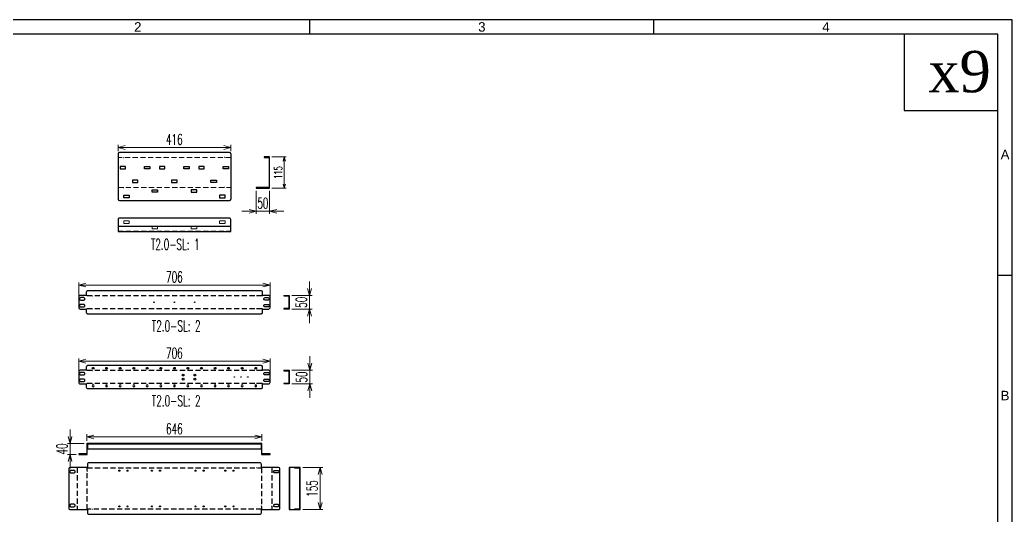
# Model space of a CAD drawing. Header units: millimetres. Extents: x -4798 to 103231, y 23514 to 54248.
# Drawn here: x 18999 to 22660, y 40704 to 42533 of the extents above; entities that cross this region are included whole.
import ezdxf
from ezdxf.enums import TextEntityAlignment as Align

# ---------------------------------------------------------------- set-up
doc = ezdxf.new("R2010")
doc.units = ezdxf.units.MM
doc.header["$LTSCALE"] = 3
doc.linetypes.add('HIDDEN', pattern=[9.525, 6.35, -3.175])
for name, color, linetype in [('@.0.DM. NÉT CHÍNH', 7, 'Continuous'), ('@.DM. NÉT CHÍNH', 7, 'Continuous'), ('@.HIDDEN', 8, 'HIDDEN'), ('@.TEXT', 7, 'Continuous'), ('@.VISIBLE', 7, 'Continuous'), ('dim', 7, 'Continuous')]:
    doc.layers.add(name, color=color, linetype=linetype)
doc.layers.add('@.DM. NÉT ĐỨT', color=8, linetype='HIDDEN', lineweight=9)
doc.styles.add('Ann_w01', font='romans.shx', dxfattribs={"width": 0.6, "bigfont": 'chineset.shx'})
doc.styles.add('Arial', font='arial.ttf')
doc.styles.add('KT18', font='times.ttf')
doc.dimstyles.new('Dim 01_SC15', dxfattribs={"dimscale": 15, "dimtxt": 2, "dimasz": 1, "dimexe": 0.5, "dimexo": 0.5, "dimgap": 0.5, "dimtad": 1, "dimdec": 1, "dimzin": 12, "dimdsep": 46, "dimtxsty": 'Ann_w01', "dimblk": 'OPEN30', "dimcen": 1.5, "dimclrd": 6, "dimclre": 6, "dimclrt": 3, "dimazin": 3, "dimtm": 1e-09, "dimtfac": 1, "dimtdec": 1, "dimtmove": 0, "dimatfit": 3, "dimldrblk": 'OPEN30', "dimfxl": 0, "dimtolj": 1, "dimlwd": 0, "dimlwe": 0, "dimarcsym": 0})
doc.dimstyles.new('Dim 01_SC20', dxfattribs={"dimscale": 20, "dimtxt": 2, "dimasz": 1.3, "dimexe": 0.5, "dimexo": 0.5, "dimgap": 0.5, "dimtad": 1, "dimdec": 1, "dimzin": 12, "dimdsep": 46, "dimtxsty": 'Ann_w01', "dimblk": 'OPEN30', "dimcen": 1.5, "dimclrd": 6, "dimclre": 6, "dimclrt": 3, "dimadec": 1, "dimazin": 3, "dimtm": 1e-09, "dimtfac": 1, "dimtdec": 1, "dimtix": 1, "dimtmove": 0, "dimatfit": 3, "dimldrblk": 'OPEN30', "dimfxl": 0, "dimtolj": 1, "dimlwd": 0, "dimlwe": 0, "dimarcsym": 0})

# ---------------------------------------------------------------- blocks, each defined once
blk = doc.blocks.new('KHUNG BAN VE (Made by Tung)')
at = {"layer": '@.VISIBLE', "color": 8}
for p, q in [((148.5, 207), (148.5, 210)), ((221.25, 207), (221.25, 210)), ((294, 156), (297, 156))]:
    blk.add_line(p, q, dxfattribs=at)
for points in [[(0, 0), (297, 0), (297, 210), (0, 210)], [(3, 3), (294, 3), (294, 207), (3, 207)]]:
    blk.add_lwpolyline(points, close=True, dxfattribs=at)
at = {"layer": '@.TEXT', "color": 1, "style": 'Arial'}
for s, p in [('2', (112.125, 208.5)), ('3', (184.875, 208.5)), ('4', (257.625, 208.5)), ('A', (295.5, 181.5)), ('B', (295.5, 130.5))]:
    blk.add_text(s, height=2, dxfattribs=at).set_placement(p, align=Align.MIDDLE_CENTER)
for tag, height, p in [('DESIGNER_NAME', 2, (38, 15.5)), ('PROJECT_CODE', 2, (258.5, 15.5)), ('SCALE', 2, (289, 15.5)), ('APPROVED_NAME', 2, (38, 10.5)), ('CUSTOMER_NAME', 2, (258.5, 10.5)), ('PAGE', 2, (289, 10.5)), ('DRAWING_NAME', 4, (173, 8)), ('TOTAL', 2, (289, 5.5))]:
    blk.add_attdef(tag, text='', height=height, dxfattribs=at).set_placement(p, align=Align.MIDDLE_CENTER)
blk = doc.blocks.new('_Open30')
at = {"color": 0, "linetype": 'ByBlock', "lineweight": -2}
for p, q in [((-1, 0.27), (0, 0)), ((0, 0), (-1, -0.27)), ((0, 0), (-1, 0))]:
    blk.add_line(p, q, dxfattribs=at)
blk = doc.blocks.new('*D197')
at = {"layer": '@.VISIBLE', "color": 6, "lineweight": 0}
for p, q in [((19927.8, 42026.5), (19981.9, 42026.5)), ((19974.4, 41926.5), (19974.4, 42011.5)), ((19927.8, 41911.5), (19981.9, 41911.5))]:
    blk.add_line(p, q, dxfattribs=at)
at = {"layer": 'Defpoints', "color": 0}
for p in [(19920.3, 42026.5), (19974.4, 42026.5), (19920.3, 41911.5)]:
    blk.add_point(p, dxfattribs=at)
at = {"layer": '@.VISIBLE', "color": 6, "lineweight": 0, "xscale": 15, "yscale": 15, "zscale": 15}
for p, rotation in [((19974.4, 42026.5), 90), ((19974.4, 41911.5), 270)]:
    blk.add_blockref('_Open30', p, dxfattribs=dict(at, rotation=rotation))
at = {"layer": '@.VISIBLE', "color": 3, "insert": (19951.9, 41969), "char_height": 30, "attachment_point": 5, "rotation": 90, "style": 'Ann_w01'}
blk.add_mtext('\\A1;115', dxfattribs=at)
blk = doc.blocks.new('*D262')
at = {"color": 6, "lineweight": 0}
for p, q in [((19870.3, 41901.5), (19870.3, 41815.9)), ((19920.3, 41901.5), (19920.3, 41815.9)), ((19844.3, 41825.9), (19818.3, 41825.9)), ((19870.3, 41825.9), (19920.3, 41825.9)), ((19946.3, 41825.9), (19972.3, 41825.9))]:
    blk.add_line(p, q, dxfattribs=at)
at = {"layer": 'Defpoints', "color": 0}
for p in [(19870.3, 41911.5), (19920.3, 41911.5), (19920.3, 41825.9)]:
    blk.add_point(p, dxfattribs=at)
at = {"color": 6, "lineweight": 0, "xscale": 26, "yscale": 26, "zscale": 26}
blk.add_blockref('_Open30', (19870.3, 41825.9), dxfattribs=at)
at = {"color": 6, "lineweight": 0, "xscale": 26, "yscale": 26, "zscale": 26, "rotation": 180}
blk.add_blockref('_Open30', (19920.3, 41825.9), dxfattribs=at)
at = {"color": 3, "insert": (19895.3, 41855.9), "char_height": 40, "attachment_point": 5, "style": 'Ann_w01'}
blk.add_mtext('\\A1;50', dxfattribs=at)
blk = doc.blocks.new('Oval 20x9')
at = {"layer": '@.VISIBLE', "color": 2}
blk.add_lwpolyline([(-5.5, -4.5), (5.5, -4.5, 0.414214), (10, 0), (10, 0, 0.414214), (5.5, 4.5), (-5.5, 4.5, 0.414214), (-10, 0), (-10, 0, 0.414214)], format="xyb", close=True, dxfattribs=at)
blk = doc.blocks.new('*D272')
at = {"layer": 'Defpoints', "color": 0}
for p in [(19215.8, 41553.3), (19215.8, 41469.9), (19921.8, 41469.9)]:
    blk.add_point(p, dxfattribs=at)
at = {"layer": 'dim', "color": 6, "lineweight": 0}
for p, q in [((19215.8, 41479.9), (19215.8, 41563.3)), ((19921.8, 41479.9), (19921.8, 41563.3)), ((19895.8, 41553.3), (19241.8, 41553.3))]:
    blk.add_line(p, q, dxfattribs=at)
at = {"layer": 'dim', "color": 6, "lineweight": 0, "xscale": 26, "yscale": 26, "zscale": 26, "rotation": 180}
blk.add_blockref('_Open30', (19215.8, 41553.3), dxfattribs=at)
at = {"layer": 'dim', "color": 6, "lineweight": 0, "xscale": 26, "yscale": 26, "zscale": 26}
blk.add_blockref('_Open30', (19921.8, 41553.3), dxfattribs=at)
at = {"layer": 'dim', "color": 3, "insert": (19568.8, 41583.3), "char_height": 40, "attachment_point": 5, "style": 'Ann_w01'}
blk.add_mtext('\\A1;706', dxfattribs=at)
blk = doc.blocks.new('*D273')
at = {"layer": 'Defpoints', "color": 0}
for p in [(19215.8, 41272.1), (19215.8, 41193.6), (19921.8, 41193.6)]:
    blk.add_point(p, dxfattribs=at)
at = {"layer": 'dim', "color": 6, "lineweight": 0}
for p, q in [((19215.8, 41203.6), (19215.8, 41282.1)), ((19895.8, 41272.1), (19241.8, 41272.1)), ((19921.8, 41203.6), (19921.8, 41282.1))]:
    blk.add_line(p, q, dxfattribs=at)
at = {"layer": 'dim', "color": 6, "lineweight": 0, "xscale": 26, "yscale": 26, "zscale": 26, "rotation": 180}
blk.add_blockref('_Open30', (19215.8, 41272.1), dxfattribs=at)
at = {"layer": 'dim', "color": 6, "lineweight": 0, "xscale": 26, "yscale": 26, "zscale": 26}
blk.add_blockref('_Open30', (19921.8, 41272.1), dxfattribs=at)
at = {"layer": 'dim', "color": 3, "insert": (19568.8, 41302.1), "char_height": 40, "attachment_point": 5, "style": 'Ann_w01'}
blk.add_mtext('\\A1;706', dxfattribs=at)
blk = doc.blocks.new('*D284')
at = {"layer": 'Defpoints', "color": 0}
for p in [(19891.8, 40992.6), (19245.8, 40968), (19891.8, 40968)]:
    blk.add_point(p, dxfattribs=at)
at = {"layer": 'dim', "color": 6, "lineweight": 0}
for p, q in [((19245.8, 40978), (19245.8, 41002.6)), ((19271.8, 40992.6), (19865.8, 40992.6)), ((19891.8, 40978), (19891.8, 41002.6))]:
    blk.add_line(p, q, dxfattribs=at)
at = {"layer": 'dim', "color": 6, "lineweight": 0, "xscale": 26, "yscale": 26, "zscale": 26, "rotation": 180}
blk.add_blockref('_Open30', (19245.8, 40992.6), dxfattribs=at)
at = {"layer": 'dim', "color": 6, "lineweight": 0, "xscale": 26, "yscale": 26, "zscale": 26}
blk.add_blockref('_Open30', (19891.8, 40992.6), dxfattribs=at)
at = {"layer": 'dim', "color": 3, "insert": (19568.8, 41022.6), "char_height": 40, "attachment_point": 5, "style": 'Ann_w01'}
blk.add_mtext('\\A1;646', dxfattribs=at)
blk = doc.blocks.new('*D285')
at = {"layer": 'Defpoints', "color": 0}
for p in [(19183.9, 40968), (19245.8, 40968), (19215.8, 40928)]:
    blk.add_point(p, dxfattribs=at)
at = {"layer": 'dim', "color": 6, "lineweight": 0}
for p, q in [((19183.9, 40994), (19183.9, 41020)), ((19235.8, 40968), (19173.9, 40968)), ((19183.9, 40928), (19183.9, 40968)), ((19205.8, 40928), (19173.9, 40928)), ((19183.9, 40902), (19183.9, 40876))]:
    blk.add_line(p, q, dxfattribs=at)
at = {"layer": 'dim', "color": 6, "lineweight": 0, "xscale": 26, "yscale": 26, "zscale": 26}
for p, rotation in [((19183.9, 40968), 270), ((19183.9, 40928), 90)]:
    blk.add_blockref('_Open30', p, dxfattribs=dict(at, rotation=rotation))
at = {"layer": 'dim', "color": 3, "insert": (19153.9, 40948), "char_height": 40, "attachment_point": 5, "rotation": 90, "style": 'Ann_w01'}
blk.add_mtext('\\A1;40', dxfattribs=at)
blk = doc.blocks.new('*D293')
at = {"layer": '@.VISIBLE', "color": 6, "lineweight": 0}
for p, q in [((20042.4, 40879.3), (20117, 40879.3)), ((20107, 40750.3), (20107, 40853.3)), ((20042.4, 40724.3), (20117, 40724.3))]:
    blk.add_line(p, q, dxfattribs=at)
at = {"layer": 'Defpoints', "color": 0}
for p in [(20032.4, 40879.3), (20107, 40879.3), (20032.4, 40724.3)]:
    blk.add_point(p, dxfattribs=at)
at = {"layer": '@.VISIBLE', "color": 6, "lineweight": 0, "xscale": 26, "yscale": 26, "zscale": 26}
for p, rotation in [((20107, 40879.3), 90), ((20107, 40724.3), 270)]:
    blk.add_blockref('_Open30', p, dxfattribs=dict(at, rotation=rotation))
at = {"layer": '@.VISIBLE', "color": 3, "insert": (20077, 40801.8), "char_height": 40, "attachment_point": 5, "rotation": 90, "style": 'Ann_w01'}
blk.add_mtext('\\A1;155', dxfattribs=at)
blk = doc.blocks.new('*D294')
at = {"layer": '@.VISIBLE', "color": 6, "lineweight": 0}
for p, q in [((20068.7, 41264.6), (20068.7, 41290.6)), ((20002.5, 41238.6), (20078.7, 41238.6)), ((20068.7, 41238.6), (20068.7, 41188.6)), ((20002.5, 41188.6), (20078.7, 41188.6)), ((20068.7, 41162.6), (20068.7, 41136.6))]:
    blk.add_line(p, q, dxfattribs=at)
at = {"layer": 'Defpoints', "color": 0}
for p in [(19992.5, 41238.6), (19992.5, 41188.6), (20068.7, 41188.6)]:
    blk.add_point(p, dxfattribs=at)
at = {"layer": '@.VISIBLE', "color": 6, "lineweight": 0, "xscale": 26, "yscale": 26, "zscale": 26}
for p, rotation in [((20068.7, 41238.6), 270), ((20068.7, 41188.6), 90)]:
    blk.add_blockref('_Open30', p, dxfattribs=dict(at, rotation=rotation))
at = {"layer": '@.VISIBLE', "color": 3, "insert": (20038.7, 41213.6), "char_height": 40, "attachment_point": 5, "rotation": 90, "style": 'Ann_w01'}
blk.add_mtext('\\A1;50', dxfattribs=at)
blk = doc.blocks.new('*D295')
at = {"layer": '@.VISIBLE', "color": 6, "lineweight": 0}
for p, q in [((20067.3, 41540.9), (20067.3, 41566.9)), ((20002.5, 41514.9), (20077.3, 41514.9)), ((20067.3, 41464.9), (20067.3, 41514.9)), ((20002.5, 41464.9), (20077.3, 41464.9)), ((20067.3, 41438.9), (20067.3, 41412.9))]:
    blk.add_line(p, q, dxfattribs=at)
at = {"layer": 'Defpoints', "color": 0}
for p in [(19992.5, 41514.9), (20067.3, 41514.9), (19992.5, 41464.9)]:
    blk.add_point(p, dxfattribs=at)
at = {"layer": '@.VISIBLE', "color": 6, "lineweight": 0, "xscale": 26, "yscale": 26, "zscale": 26}
for p, rotation in [((20067.3, 41514.9), 270), ((20067.3, 41464.9), 90)]:
    blk.add_blockref('_Open30', p, dxfattribs=dict(at, rotation=rotation))
at = {"layer": '@.VISIBLE', "color": 3, "insert": (20037.3, 41489.9), "char_height": 40, "attachment_point": 5, "rotation": 90, "style": 'Ann_w01'}
blk.add_mtext('\\A1;50', dxfattribs=at)
blk = doc.blocks.new('*U298')
at = {"layer": '@.VISIBLE'}
blk.add_circle((0, 0), 3.5, dxfattribs=at)
blk = doc.blocks.new('*U299')
at = {"layer": '@.VISIBLE', "color": 0, "linetype": 'ByBlock', "lineweight": -2}
for p in [(0, 0), (50, 0), (100, 0), (150, 0), (200, 0), (250, 0), (300, 0), (350, 0), (400, 0), (450, 0), (500, 0), (550, 0), (600, 0)]:
    blk.add_blockref('*U298', p, dxfattribs=at)
blk = doc.blocks.new('*U306')
at = {"layer": '@.VISIBLE'}
blk.add_circle((0, 0), 3.5, dxfattribs=at)
blk = doc.blocks.new('*U307')
at = {"layer": '@.VISIBLE', "color": 0, "linetype": 'ByBlock', "lineweight": -2}
for p in [(0, 0), (50, 0), (100, 0), (150, 0), (200, 0), (250, 0), (300, 0), (350, 0), (400, 0), (450, 0), (500, 0), (550, 0), (600, 0)]:
    blk.add_blockref('*U306', p, dxfattribs=at)
blk = doc.blocks.new('*D308')
at = {"layer": '@.VISIBLE', "color": 6, "lineweight": 0}
for p, q in [((19360.8, 42047.5), (19360.8, 42071.2)), ((19750.8, 42061.2), (19386.8, 42061.2)), ((19776.8, 42047.5), (19776.8, 42071.2))]:
    blk.add_line(p, q, dxfattribs=at)
at = {"layer": 'Defpoints', "color": 0}
for p in [(19360.8, 42061.2), (19360.8, 42037.5), (19776.8, 42037.5)]:
    blk.add_point(p, dxfattribs=at)
at = {"layer": '@.VISIBLE', "color": 6, "lineweight": 0, "xscale": 26, "yscale": 26, "zscale": 26, "rotation": 180}
blk.add_blockref('_Open30', (19360.8, 42061.2), dxfattribs=at)
at = {"layer": '@.VISIBLE', "color": 6, "lineweight": 0, "xscale": 26, "yscale": 26, "zscale": 26}
blk.add_blockref('_Open30', (19776.8, 42061.2), dxfattribs=at)
at = {"layer": '@.VISIBLE', "color": 3, "insert": (19568.8, 42091.2), "char_height": 40, "attachment_point": 5, "style": 'Ann_w01'}
blk.add_mtext('\\A1;416', dxfattribs=at)

msp = doc.modelspace()

# ---------------------------------------------------------------- linework, layer by layer
for p, q in [((19360.76, 41770.62), (19776.76, 41770.62)), ((19993.92, 40879.35), (19993.92, 40724.35)), ((19992.42, 40864.35), (19993.92, 40864.35)), ((19992.42, 40739.35), (19993.92, 40739.35))]:
    msp.add_line(p, q)
for points in [[(22607.98, 42480.45), (22262.1, 42480.45), (22262.1, 42198.26), (22607.98, 42198.26)], [(19992.42, 40724.35), (20032.42, 40724.35), (20032.42, 40879.35), (19992.42, 40879.35)]]:
    msp.add_lwpolyline(points, close=True)
msp.add_lwpolyline([(19360.76, 41750.62), (19776.76, 41750.62), (19776.76, 41795.62, 0.4142136), (19771.76, 41800.62), (19365.76, 41800.62, 0.4142136), (19360.76, 41795.62)], format="xyb", close=True)
msp.add_lwpolyline([(20012.42, 40879.35), (20012.42, 40877.85), (20030.92, 40877.85), (20030.92, 40725.85), (20012.42, 40725.85), (20012.42, 40724.35)])
at = {"color": 3}
for centre in [(19365.76, 40867.85), (19395.76, 40867.85), (19485.76, 40867.85), (19515.76, 40867.85), (19646.76, 40867.85), (19676.76, 40867.85), (19756.76, 40867.85), (19786.76, 40867.85), (19365.76, 40735.85), (19395.76, 40735.85), (19485.76, 40735.85), (19515.76, 40735.85), (19646.76, 40735.85), (19676.76, 40735.85), (19756.76, 40735.85), (19786.76, 40735.85)]:
    msp.add_circle(centre, 2, dxfattribs=at)
at = {"layer": '@.DM. NÉT CHÍNH'}
for p, q in [((19771.76, 42042.55), (19365.76, 42042.55)), ((19360.76, 42037.55), (19360.76, 41870.55)), ((19880.26, 41913.55), (19880.26, 41911.55)), ((19905.26, 41913.55), (19905.26, 41911.55)), ((19365.76, 41865.55), (19771.76, 41865.55))]:
    msp.add_line(p, q, dxfattribs=at)
for points in [[(19368.76, 41982.01), (19388.76, 41982.01), (19388.76, 41991.01), (19368.76, 41991.01)], [(19478.76, 41982.01), (19458.76, 41982.01), (19458.76, 41991.01), (19478.76, 41991.01)], [(19513.76, 41982.01), (19533.76, 41982.01), (19533.76, 41991.01), (19513.76, 41991.01)], [(19623.76, 41982.01), (19603.76, 41982.01), (19603.76, 41991.01), (19623.76, 41991.01)], [(19658.76, 41982.01), (19678.76, 41982.01), (19678.76, 41991.01), (19658.76, 41991.01)], [(19768.76, 41982.01), (19748.76, 41982.01), (19748.76, 41991.01), (19768.76, 41991.01)], [(19413.76, 41932.05), (19433.76, 41932.05), (19433.76, 41941.05), (19413.76, 41941.05)], [(19558.76, 41932.05), (19578.76, 41932.05), (19578.76, 41941.05), (19558.76, 41941.05)], [(19723.76, 41932.05), (19703.76, 41932.05), (19703.76, 41941.05), (19723.76, 41941.05)], [(19486.26, 41905.05), (19506.26, 41905.05), (19506.26, 41896.05), (19486.26, 41896.05)], [(19651.26, 41905.05), (19631.26, 41905.05), (19631.26, 41896.05), (19651.26, 41896.05)], [(19381.76, 41885.05), (19401.76, 41885.05), (19401.76, 41876.05), (19381.76, 41876.05)], [(19755.76, 41885.05), (19735.76, 41885.05), (19735.76, 41876.05), (19755.76, 41876.05)]]:
    msp.add_lwpolyline(points, close=True, dxfattribs=at)
for centre, start, end in [((19365.76, 42037.55), 90, 180), ((19365.76, 41870.55), 180, 270)]:
    msp.add_arc(centre, 5, start, end, dxfattribs=at)
at = {"layer": '@.DM. NÉT ĐỨT'}
msp.add_line((19360.76, 41752.62), (19776.76, 41752.62), dxfattribs=at)
for points in [[(19776.76, 42024.55), (19360.76, 42024.55)], [(19360.76, 41913.55), (19776.76, 41913.55)]]:
    msp.add_lwpolyline(points, dxfattribs=at)
for points in [[(19401.76, 41781.12), (19381.76, 41781.12), (19381.76, 41790.12), (19401.76, 41790.12)], [(19735.76, 41781.12), (19755.76, 41781.12), (19755.76, 41790.12), (19735.76, 41790.12)], [(19506.26, 41761.11), (19486.26, 41761.11), (19486.26, 41770.11), (19506.26, 41770.11)], [(19631.26, 41761.11), (19651.26, 41761.11), (19651.26, 41770.11), (19631.26, 41770.11)]]:
    msp.add_lwpolyline(points, close=True, dxfattribs=at)
at = {"layer": '@.HIDDEN', "linetype": 'HIDDEN'}
for p, q in [((19209.66, 40879.35), (19209.66, 40724.35)), ((19927.86, 40879.35), (19927.86, 40724.35))]:
    msp.add_line(p, q, dxfattribs=at)
for points in [[(19893.76, 41513.56), (19243.76, 41513.56)], [(19893.76, 41466.16), (19243.76, 41466.16)], [(19893.76, 41237.33), (19243.76, 41237.33)], [(19893.76, 41189.93), (19243.76, 41189.93)]]:
    msp.add_lwpolyline(points, dxfattribs=at)
msp.add_lwpolyline([(19890.46, 40725.65), (19247.06, 40725.65), (19247.06, 40878.05), (19890.46, 40878.05)], close=True, dxfattribs=at)
at = {"layer": '@.VISIBLE'}
for p, q in [((19381.21, 42024.55), (19382.21, 42024.55)), ((19754.39, 42024.55), (19753.39, 42024.55)), ((19776.76, 42037.55), (19776.76, 41870.55)), ((19381.21, 41913.55), (19382.21, 41913.55)), ((19754.39, 41913.55), (19753.39, 41913.55)), ((19243.76, 41514.86), (19243.76, 41513.56)), ((19893.76, 41514.86), (19893.76, 41513.56)), ((19972.48, 41514.86), (19972.48, 41513.36)), ((19992.48, 41502.36), (19990.98, 41502.36)), ((19243.76, 41464.86), (19243.76, 41466.16)), ((19893.76, 41464.86), (19893.76, 41466.16)), ((19972.48, 41466.36), (19972.48, 41464.86)), ((19992.48, 41477.36), (19990.98, 41477.36)), ((19243.76, 41238.63), (19243.76, 41237.33)), ((19893.76, 41238.63), (19893.76, 41237.33)), ((19972.48, 41238.63), (19972.48, 41237.13)), ((19992.48, 41226.13), (19990.98, 41226.13)), ((19992.48, 41201.13), (19990.98, 41201.13)), ((19243.76, 41188.63), (19243.76, 41189.93)), ((19893.76, 41188.63), (19893.76, 41189.93)), ((19972.48, 41190.13), (19972.48, 41188.63)), ((19247.76, 40879.35), (19247.76, 40878.05)), ((19889.76, 40879.35), (19889.76, 40878.05)), ((19247.76, 40724.35), (19247.76, 40725.65)), ((19889.76, 40724.35), (19889.76, 40725.65))]:
    msp.add_line(p, q, dxfattribs=at)
at = {"layer": '@.VISIBLE', "color": 2}
for p, q in [((19920.26, 42026.55), (19900.26, 42026.55)), ((19900.26, 42026.55), (19900.26, 42024.55)), ((19900.26, 42024.55), (19918.26, 42024.55)), ((19918.26, 42024.55), (19918.26, 41913.55)), ((19920.26, 41911.55), (19920.26, 42026.55)), ((19918.26, 41913.55), (19870.26, 41913.55)), ((19870.26, 41913.55), (19870.26, 41911.55)), ((19870.26, 41911.55), (19920.26, 41911.55))]:
    msp.add_line(p, q, dxfattribs=at)
at = {"layer": '@.VISIBLE', "color": 1}
for p, q in [((19265.13, 41513.56), (19267.13, 41513.56)), ((19872.39, 41513.56), (19870.39, 41513.56)), ((19265.13, 41466.16), (19267.13, 41466.16)), ((19872.39, 41466.16), (19870.39, 41466.16)), ((19265.13, 41237.33), (19267.13, 41237.33)), ((19872.39, 41237.33), (19870.39, 41237.33)), ((19265.13, 41189.93), (19267.13, 41189.93)), ((19872.39, 41189.93), (19870.39, 41189.93)), ((19209.66, 40867.2), (19209.66, 40865.2)), ((19247.06, 40867.2), (19247.06, 40865.2)), ((19265.13, 40878.05), (19267.13, 40878.05)), ((19872.39, 40878.05), (19870.39, 40878.05)), ((19890.46, 40867.2), (19890.46, 40865.2)), ((19927.86, 40867.2), (19927.86, 40865.2)), ((19209.66, 40736.49), (19209.66, 40738.49)), ((19247.06, 40736.49), (19247.06, 40738.49)), ((19265.13, 40725.65), (19267.13, 40725.65)), ((19872.39, 40725.65), (19870.39, 40725.65)), ((19890.46, 40736.49), (19890.46, 40738.49)), ((19927.86, 40736.49), (19927.86, 40738.49))]:
    msp.add_line(p, q, dxfattribs=at)
at = {"layer": '@.VISIBLE'}
for points in [[(19893.76, 41514.86), (19893.76, 41527.26, 0.4142136), (19888.76, 41532.26), (19248.76, 41532.26, 0.4142136), (19243.76, 41527.26), (19243.76, 41514.86)], [(19243.76, 41514.86), (19220.76, 41514.86, 0.4142136), (19215.76, 41509.86), (19215.76, 41469.86, 0.4142136), (19220.76, 41464.86), (19243.76, 41464.86)], [(19893.76, 41464.86), (19916.76, 41464.86, 0.4142136), (19921.76, 41469.86), (19921.76, 41509.86, 0.4142136), (19916.76, 41514.86), (19893.76, 41514.86)], [(19243.76, 41464.86), (19243.76, 41452.46, 0.4142136), (19248.76, 41447.46), (19888.76, 41447.46, 0.4142136), (19893.76, 41452.46), (19893.76, 41464.86)], [(19243.76, 41238.63), (19220.76, 41238.63, 0.4142136), (19215.76, 41233.63), (19215.76, 41193.63, 0.4142136), (19220.76, 41188.63), (19243.76, 41188.63)], [(19893.76, 41238.63), (19893.76, 41251.03, 0.4142136), (19888.76, 41256.03), (19248.76, 41256.03, 0.4142136), (19243.76, 41251.03), (19243.76, 41238.63)], [(19893.76, 41188.63), (19916.76, 41188.63, 0.4142136), (19921.76, 41193.63), (19921.76, 41233.63, 0.4142136), (19916.76, 41238.63), (19893.76, 41238.63)], [(19243.76, 41188.63), (19243.76, 41176.23, 0.4142136), (19248.76, 41171.23), (19888.76, 41171.23, 0.4142136), (19893.76, 41176.23), (19893.76, 41188.63)], [(19247.76, 40879.35), (19184.46, 40879.35, 0.4142136), (19179.46, 40874.35), (19179.46, 40729.35, 0.4142136), (19184.46, 40724.35), (19247.76, 40724.35)], [(19889.76, 40879.35), (19889.76, 40891.75, 0.4142136), (19884.76, 40896.75), (19252.76, 40896.75, 0.4142136), (19247.76, 40891.75), (19247.76, 40879.35)], [(19889.76, 40724.35), (19953.06, 40724.35, 0.4142136), (19958.06, 40729.35), (19958.06, 40874.35, 0.4142136), (19953.06, 40879.35), (19889.76, 40879.35)], [(19247.76, 40724.35), (19247.76, 40711.95, 0.4142136), (19252.76, 40706.95), (19884.76, 40706.95, 0.4142136), (19889.76, 40711.95), (19889.76, 40724.35)]]:
    msp.add_lwpolyline(points, format="xyb", dxfattribs=at)
for points in [[(19972.48, 41514.86), (19992.48, 41514.86), (19992.48, 41464.86), (19972.48, 41464.86)], [(19972.48, 41513.36), (19990.98, 41513.36), (19990.98, 41466.36), (19972.48, 41466.36)], [(19972.48, 41238.63), (19992.48, 41238.63), (19992.48, 41188.63), (19972.48, 41188.63)], [(19972.48, 41237.13), (19990.98, 41237.13), (19990.98, 41190.13), (19972.48, 41190.13)], [(19247.76, 40966.54), (19247.76, 40948.04), (19889.76, 40948.04), (19889.76, 40966.54)]]:
    msp.add_lwpolyline(points, dxfattribs=at)
msp.add_lwpolyline([(19921.76, 40929.54), (19891.76, 40929.54), (19891.76, 40968.04), (19245.76, 40968.04), (19245.76, 40929.54), (19215.76, 40929.54), (19215.76, 40928.04), (19247.26, 40928.04), (19247.26, 40966.54), (19890.26, 40966.54), (19890.26, 40928.04), (19921.76, 40928.04)], close=True, dxfattribs=at)
for centre, radius in [((19493.82, 41489.86), 1), ((19568.86, 41489.86), 1), ((19643.82, 41489.86), 1), ((19600.76, 41221.13), 3.5), ((19600.76, 41206.13), 3.5), ((19644.76, 41221.13), 3.5), ((19644.76, 41206.13), 3.5), ((19789.81, 41213.63), 1), ((19814.81, 41213.63), 1), ((19839.81, 41213.63), 1)]:
    msp.add_circle(centre, radius, dxfattribs=at)
for centre, start, end in [((19771.76, 42037.55), 0, 90), ((19771.76, 41870.55), 270, 0)]:
    msp.add_arc(centre, 5, start, end, dxfattribs=at)

# ---------------------------------------------------------------- block references
at = {"layer": '@.VISIBLE', "xscale": 17.45240288922202, "yscale": 17.45240288922202, "zscale": 17.45240288922202}
msp.add_blockref('KHUNG BAN VE (Made by Tung)', (17476.97, 38867.8), dxfattribs=at)
at = {"layer": '@.VISIBLE'}
for name, p in [('Oval 20x9', (19228.76, 41502.36)), ('Oval 20x9', (19228.76, 41477.36)), ('*U299', (19268.76, 41246.03)), ('Oval 20x9', (19228.76, 41226.13)), ('Oval 20x9', (19228.76, 41201.13)), ('Oval 20x9', (19192.46, 40864.35)), ('Oval 20x9', (19192.46, 40739.35))]:
    msp.add_blockref(name, p, dxfattribs=at)
at = {"layer": '@.VISIBLE', "xscale": -1}
for p in [(19908.76, 41502.36), (19908.76, 41477.36), (19908.76, 41226.13), (19908.76, 41201.13), (19945.06, 40864.35), (19945.06, 40739.35)]:
    msp.add_blockref('Oval 20x9', p, dxfattribs=at)
at = {"layer": '@.VISIBLE', "xscale": -1, "rotation": 180}
msp.add_blockref('*U307', (19268.76, 41181.23), dxfattribs=at)

# ---------------------------------------------------------------- texts
at = {"layer": '@.0.DM. NÉT CHÍNH', "color": 1, "style": 'KT18'}
msp.add_text('x9', height=152.586, dxfattribs=at).set_placement((22466.23, 42341.76), align=Align.MIDDLE_CENTER)
at = {"layer": 'dim', "color": 2, "style": 'Ann_w01', "width": 0.6}
for s, p in [('T2.0-SL: 1', (19571.91, 41703.56)), ('T2.0-SL: 2', (19575.33, 41402.19)), ('T2.0-SL: 2', (19575.33, 41125.95))]:
    msp.add_text(s, height=40, dxfattribs=at).set_placement(p, align=Align.MIDDLE_CENTER)

# ---------------------------------------------------------------- dimensions: what is measured, and where the dimension line sits
dim = msp.add_linear_dim(base=(19920.26, 41825.92), p1=(19870.26, 41911.55), p2=(19920.26, 41911.55), dimstyle='Dim 01_SC20', override={"dimfxl": 5, "dimarcsym": 1})
dim.commit()
dim.dimension.update_dxf_attribs({"geometry": '*D262', "text_midpoint": (19895.26, 41855.92)})
at = {"layer": '@.VISIBLE'}
dim = msp.add_linear_dim(base=(19360.76, 42061.24), p1=(19776.76, 42037.55), p2=(19360.76, 42037.55), dimstyle='Dim 01_SC20', dxfattribs=at)
dim.commit()
dim.dimension.update_dxf_attribs({"geometry": '*D308', "text_midpoint": (19568.76, 42091.24)})
for base, p1, p2, dimstyle, picture, middle in [((19974.37, 42026.55), (19920.26, 41911.55), (19920.26, 42026.55), 'Dim 01_SC15', '*D197', (19951.87, 41969.05)), ((20067.3, 41514.86), (19992.48, 41464.86), (19992.48, 41514.86), 'Dim 01_SC20', '*D295', (20037.3, 41489.86)), ((20068.67, 41188.63), (19992.48, 41238.63), (19992.48, 41188.63), 'Dim 01_SC20', '*D294', (20038.67, 41213.63)), ((20106.96, 40879.35), (20032.42, 40724.35), (20032.42, 40879.35), 'Dim 01_SC20', '*D293', (20076.96, 40801.85))]:
    dim = msp.add_linear_dim(base=base, p1=p1, p2=p2, angle=90, dimstyle=dimstyle, dxfattribs=at)
    dim.commit()
    dim.dimension.update_dxf_attribs({"geometry": picture, "text_midpoint": middle})
at = {"layer": 'dim'}
for base, p1, p2, picture, middle in [((19215.76, 41553.33), (19921.76, 41469.86), (19215.76, 41469.86), '*D272', (19568.76, 41583.33)), ((19215.76, 41272.1), (19921.76, 41193.63), (19215.76, 41193.63), '*D273', (19568.76, 41302.1)), ((19891.76, 40992.57), (19245.76, 40968.04), (19891.76, 40968.04), '*D284', (19568.76, 41022.57))]:
    dim = msp.add_linear_dim(base=base, p1=p1, p2=p2, dimstyle='Dim 01_SC20', dxfattribs=at)
    dim.commit()
    dim.dimension.update_dxf_attribs({"geometry": picture, "text_midpoint": middle})
dim = msp.add_linear_dim(base=(19183.93, 40968.04), p1=(19215.76, 40928.04), p2=(19245.76, 40968.04), angle=90, dimstyle='Dim 01_SC20', dxfattribs=at)
dim.commit()
dim.dimension.update_dxf_attribs({"geometry": '*D285', "text_midpoint": (19153.93, 40948.04)})

doc.saveas('drawing.dxf')
